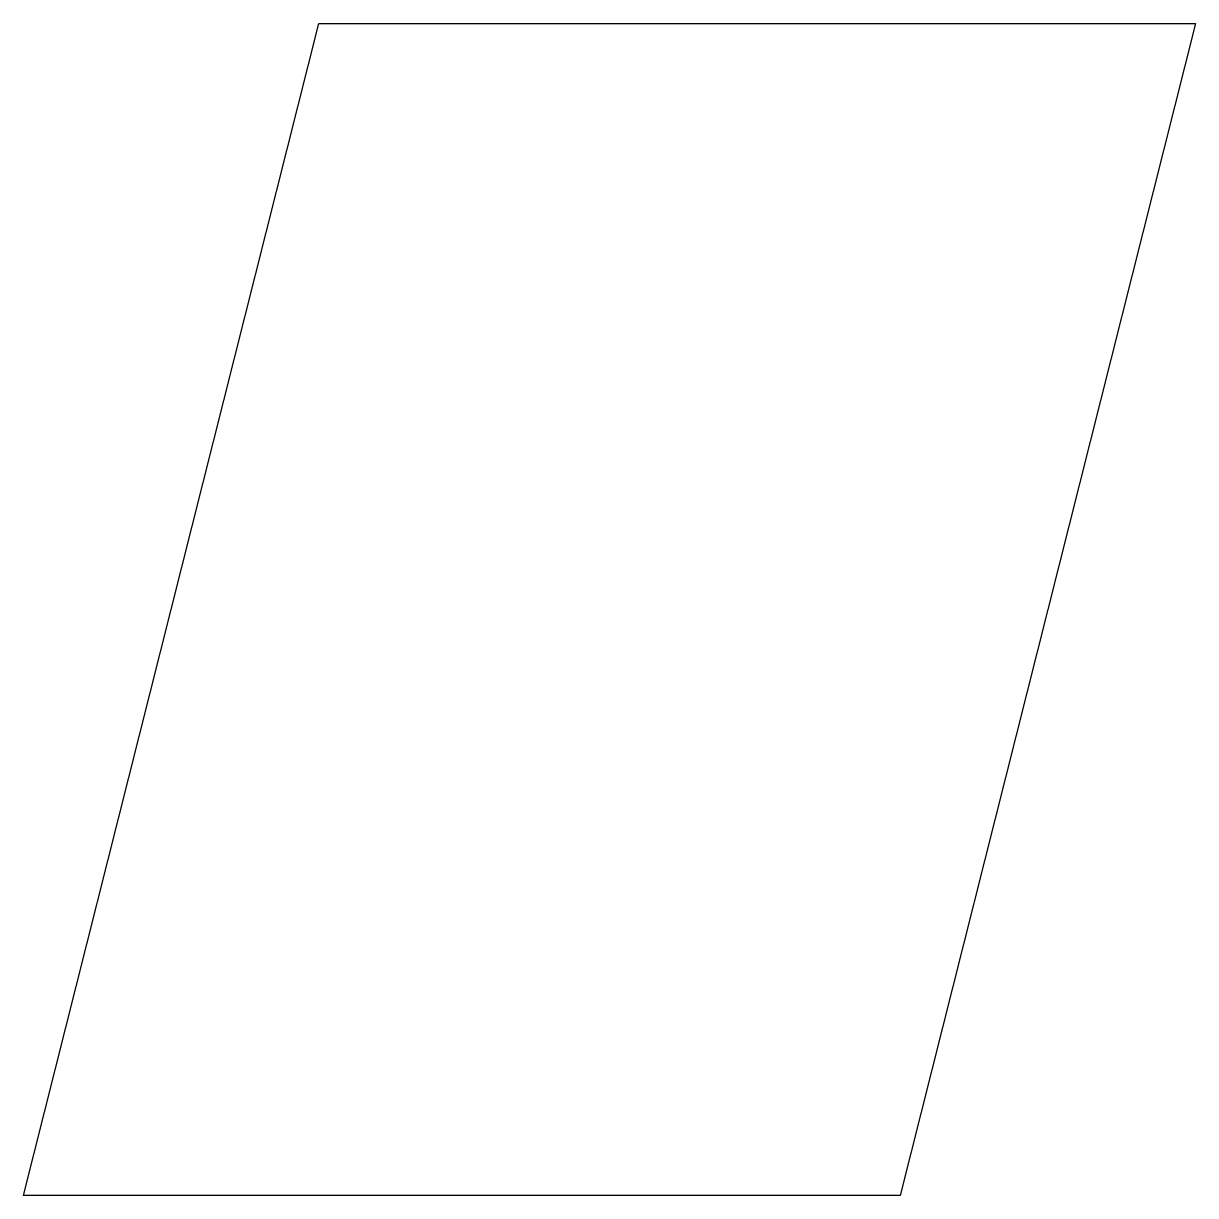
# Model space of a CAD drawing. Extents: x 110.44 to 111.44, y 154.56 to 155.56.
import ezdxf

# ---------------------------------------------------------------- set-up
doc = ezdxf.new("R2010")
doc.units = 0
doc.header["$MEASUREMENT"] = 0
doc.layers.add('DIM', color=2, linetype='CONTINUOUS')

msp = doc.modelspace()

# ---------------------------------------------------------------- linework, layer by layer
at = {"layer": 'DIM'}
for p, q in [((110.438, 154.5583), (110.6901, 155.5583)), ((110.6901, 155.5583), (111.438, 155.5583)), ((111.438, 155.5583), (111.1859, 154.5583)), ((111.1859, 154.5583), (110.438, 154.5583))]:
    msp.add_line(p, q, dxfattribs=at)

doc.saveas('drawing.dxf')
